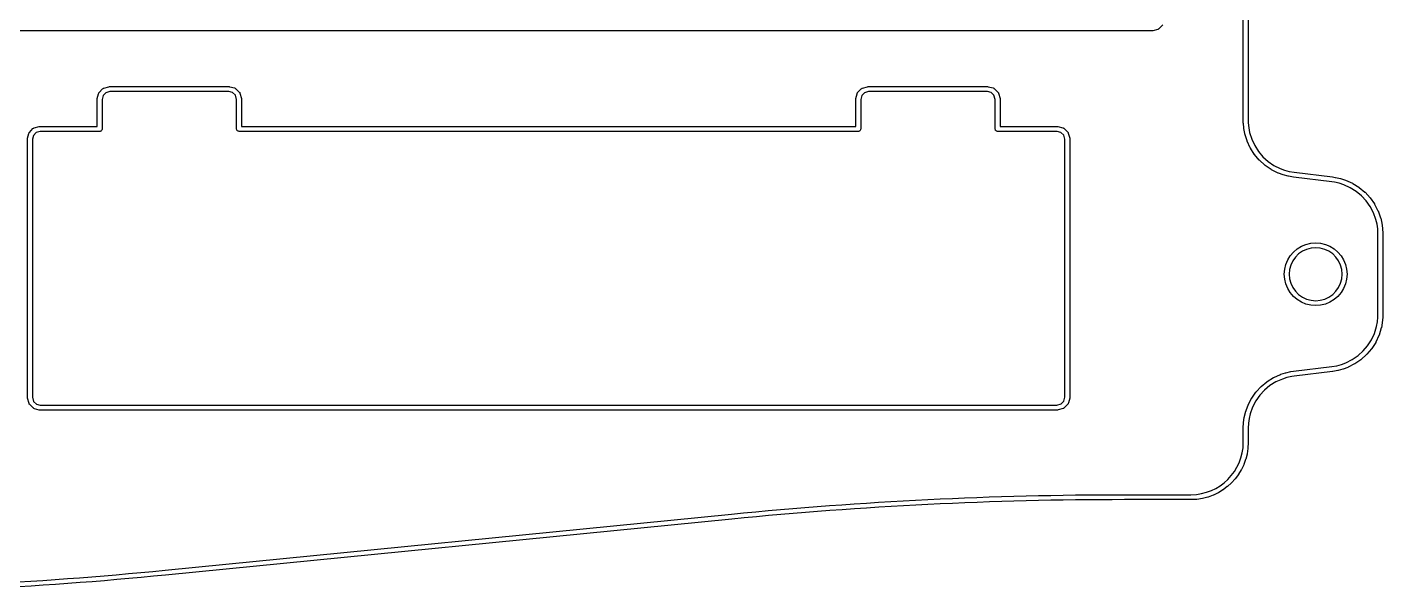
# Model space of a CAD drawing. Extents: x 0.6 to 11, y -5.2 to -1.9.
# Drawn here: x 8.344 to 11.025, y -5.192 to -4.085 of the extents above; entities that cross this region are included whole.
import ezdxf

# ---------------------------------------------------------------- set-up
doc = ezdxf.new("R2010")
doc.units = 0
doc.header["$MEASUREMENT"] = 0
doc.layers.add('BLACK', color=7, linetype='CONTINUOUS')

msp = doc.modelspace()

# ---------------------------------------------------------------- linework, layer by layer
at = {"layer": 'BLACK', "linetype": 'CONTINUOUS'}
for p, q in [((10.7485, -4.26982), (10.7485, -2.62831)), ((10.7584, -2.62843), (10.7584, -4.26976)), ((10.5684, -4.09277), (6, -4.09277)), ((10.5685, -4.09275), (10.5684, -4.09277)), ((10.5697, -4.09258), (10.5685, -4.09275)), ((10.5799, -4.08973), (10.5697, -4.09258)), ((10.5805, -4.0894), (10.5799, -4.08973)), ((10.5811, -4.08926), (10.5805, -4.0894)), ((10.5822, -4.08839), (10.5811, -4.08926)), ((10.5893, -4.08094), (10.5822, -4.08839)), ((8.48602, -4.21483), (8.49312, -4.20738)), ((8.49312, -4.20738), (8.49422, -4.20651)), ((8.49422, -4.20651), (8.49483, -4.20636)), ((8.49483, -4.20636), (8.49536, -4.20603)), ((8.49536, -4.20603), (8.50557, -4.20318)), ((8.50557, -4.20318), (8.50684, -4.20302)), ((8.50684, -4.20302), (8.50689, -4.203)), ((8.50689, -4.203), (8.74311, -4.203)), ((8.74311, -4.203), (8.74419, -4.20316)), ((8.74419, -4.20316), (8.74432, -4.20315)), ((8.74432, -4.20315), (8.7537, -4.20553)), ((8.7537, -4.20553), (8.755, -4.20606)), ((8.755, -4.20606), (8.75538, -4.20648)), ((8.75538, -4.20648), (8.75589, -4.20674)), ((8.75589, -4.20674), (8.76334, -4.21384)), ((9.98602, -4.21483), (9.99312, -4.20738)), ((9.99312, -4.20738), (9.99422, -4.20651)), ((9.99422, -4.20651), (9.99483, -4.20636)), ((9.99483, -4.20636), (9.99536, -4.20603)), ((9.99536, -4.20603), (10.0056, -4.20318)), ((10.0056, -4.20318), (10.0068, -4.20302)), ((10.0068, -4.20302), (10.0069, -4.203)), ((10.0069, -4.203), (10.2431, -4.203)), ((10.2431, -4.203), (10.2442, -4.20316)), ((10.2442, -4.20316), (10.2443, -4.20315)), ((10.2443, -4.20315), (10.2537, -4.20553)), ((10.2537, -4.20553), (10.255, -4.20606)), ((10.255, -4.20606), (10.2554, -4.20648)), ((10.2554, -4.20648), (10.2559, -4.20674)), ((10.2559, -4.20674), (10.2633, -4.21384)), ((8.48228, -4.22761), (8.48244, -4.22653)), ((8.48228, -4.28174), (8.48228, -4.22761)), ((8.48243, -4.2264), (8.48481, -4.21702)), ((8.48244, -4.22653), (8.48243, -4.2264)), ((8.48481, -4.21702), (8.48534, -4.21572)), ((8.48534, -4.21572), (8.48576, -4.21533)), ((8.48576, -4.21533), (8.48602, -4.21483)), ((8.49403, -4.22069), (8.49213, -4.22822)), ((8.49213, -4.22822), (8.49213, -4.28666)), ((8.49931, -4.21515), (8.49403, -4.22069)), ((8.50756, -4.21284), (8.49931, -4.21515)), ((8.7425, -4.21284), (8.50756, -4.21284)), ((8.75003, -4.21475), (8.7425, -4.21284)), ((8.75557, -4.22003), (8.75003, -4.21475)), ((8.75787, -4.22828), (8.75557, -4.22003)), ((8.75787, -4.28666), (8.75787, -4.22828)), ((8.76334, -4.21384), (8.76421, -4.21494)), ((8.76421, -4.21494), (8.76435, -4.21555)), ((8.76435, -4.21555), (8.76469, -4.21608)), ((8.76469, -4.21608), (8.76754, -4.22628)), ((8.76754, -4.22628), (8.7677, -4.22755)), ((8.7677, -4.22755), (8.76772, -4.22761)), ((8.76772, -4.22761), (8.76772, -4.28174)), ((9.98228, -4.22761), (9.98244, -4.22653)), ((9.98228, -4.28174), (9.98228, -4.22761)), ((9.98243, -4.2264), (9.98481, -4.21702)), ((9.98244, -4.22653), (9.98243, -4.2264)), ((9.98481, -4.21702), (9.98534, -4.21572)), ((9.98534, -4.21572), (9.98576, -4.21533)), ((9.98576, -4.21533), (9.98602, -4.21483)), ((9.99403, -4.22069), (9.99213, -4.22822)), ((9.99213, -4.22822), (9.99213, -4.28666)), ((9.99931, -4.21515), (9.99403, -4.22069)), ((10.0076, -4.21284), (9.99931, -4.21515)), ((10.2425, -4.21284), (10.0076, -4.21284)), ((10.25, -4.21475), (10.2425, -4.21284)), ((10.2556, -4.22003), (10.25, -4.21475)), ((10.2579, -4.22828), (10.2556, -4.22003)), ((10.2579, -4.28666), (10.2579, -4.22828)), ((10.2633, -4.21384), (10.2642, -4.21494)), ((10.2642, -4.21494), (10.2644, -4.21555)), ((10.2644, -4.21555), (10.2647, -4.21608)), ((10.2647, -4.21608), (10.2675, -4.22628)), ((10.2675, -4.22628), (10.2677, -4.22755)), ((10.2677, -4.22755), (10.2677, -4.22761)), ((10.2677, -4.22761), (10.2677, -4.28174)), ((8.34822, -4.29357), (8.35532, -4.28612)), ((8.35532, -4.28612), (8.35643, -4.28525)), ((8.35643, -4.28525), (8.35703, -4.2851)), ((8.35703, -4.2851), (8.35756, -4.28477)), ((8.35756, -4.28477), (8.36777, -4.28192)), ((8.36777, -4.28192), (8.36904, -4.28176)), ((8.36904, -4.28176), (8.36909, -4.28174)), ((8.36909, -4.28174), (8.48228, -4.28174)), ((8.49168, -4.28871), (8.49099, -4.2895)), ((8.49173, -4.28835), (8.49168, -4.28871)), ((8.49193, -4.28805), (8.49173, -4.28835)), ((8.49213, -4.28666), (8.49193, -4.28805)), ((8.75798, -4.28701), (8.75787, -4.28666)), ((8.75792, -4.28736), (8.75798, -4.28701)), ((8.75836, -4.28832), (8.75792, -4.28736)), ((8.75866, -4.28932), (8.75836, -4.28832)), ((8.75893, -4.28956), (8.75866, -4.28932)), ((8.76772, -4.28174), (9.11909, -4.28174)), ((9.11909, -4.28174), (9.63091, -4.28174)), ((9.63091, -4.28174), (9.98228, -4.28174)), ((9.99168, -4.28871), (9.99099, -4.2895)), ((9.99173, -4.28835), (9.99168, -4.28871)), ((9.99193, -4.28805), (9.99173, -4.28835)), ((9.99213, -4.28666), (9.99193, -4.28805)), ((10.258, -4.28701), (10.2579, -4.28666)), ((10.2579, -4.28736), (10.258, -4.28701)), ((10.2584, -4.28832), (10.2579, -4.28736)), ((10.2587, -4.28932), (10.2584, -4.28832)), ((10.2589, -4.28956), (10.2587, -4.28932)), ((10.2677, -4.28174), (10.3809, -4.28174)), ((10.3809, -4.28174), (10.382, -4.2819)), ((10.382, -4.2819), (10.3821, -4.28189)), ((10.3821, -4.28189), (10.3915, -4.28427)), ((10.3915, -4.28427), (10.3928, -4.2848)), ((10.3928, -4.2848), (10.3932, -4.28522)), ((10.3932, -4.28522), (10.3937, -4.28548)), ((10.3937, -4.28548), (10.4011, -4.29258)), ((10.7485, -4.26985), (10.7485, -4.26982)), ((10.7485, -4.26993), (10.7485, -4.26985)), ((10.7486, -4.27503), (10.7485, -4.26993)), ((10.7487, -4.27513), (10.7486, -4.27503)), ((10.7487, -4.27537), (10.7487, -4.27513)), ((10.7496, -4.2854), (10.7487, -4.27537)), ((10.7496, -4.28553), (10.7496, -4.2854)), ((10.7497, -4.28585), (10.7496, -4.28553)), ((10.7515, -4.29561), (10.7497, -4.28585)), ((10.7584, -4.26976), (10.7585, -4.27463)), ((10.7585, -4.27463), (10.7594, -4.28426)), ((10.7594, -4.28426), (10.7611, -4.29352)), ((8.34449, -4.30635), (8.34464, -4.30527)), ((8.34449, -4.81816), (8.34449, -4.30635)), ((8.34464, -4.30514), (8.34701, -4.29576)), ((8.34464, -4.30527), (8.34464, -4.30514)), ((8.34701, -4.29576), (8.34755, -4.29446)), ((8.34755, -4.29446), (8.34796, -4.29407)), ((8.34796, -4.29407), (8.34822, -4.29357)), ((8.35624, -4.29943), (8.35433, -4.30696)), ((8.35433, -4.30696), (8.35433, -4.81749)), ((8.36152, -4.29389), (8.35624, -4.29943)), ((8.36977, -4.29158), (8.36152, -4.29389)), ((8.4872, -4.29158), (8.36977, -4.29158)), ((8.48755, -4.29148), (8.4872, -4.29158)), ((8.4879, -4.29153), (8.48755, -4.29148)), ((8.48886, -4.2911), (8.4879, -4.29153)), ((8.48987, -4.2908), (8.48886, -4.2911)), ((8.4901, -4.29053), (8.48987, -4.2908)), ((8.49043, -4.29038), (8.4901, -4.29053)), ((8.49099, -4.2895), (8.49043, -4.29038)), ((8.75908, -4.28989), (8.75893, -4.28956)), ((8.75996, -4.29045), (8.75908, -4.28989)), ((8.76075, -4.29114), (8.75996, -4.29045)), ((8.76111, -4.29119), (8.76075, -4.29114)), ((8.76141, -4.29139), (8.76111, -4.29119)), ((8.7628, -4.29158), (8.76141, -4.29139)), ((9.11909, -4.29158), (8.7628, -4.29158)), ((9.63091, -4.29158), (9.11909, -4.29158)), ((9.9872, -4.29158), (9.63091, -4.29158)), ((9.98755, -4.29148), (9.9872, -4.29158)), ((9.9879, -4.29153), (9.98755, -4.29148)), ((9.98886, -4.2911), (9.9879, -4.29153)), ((9.98987, -4.2908), (9.98886, -4.2911)), ((9.9901, -4.29053), (9.98987, -4.2908)), ((9.99043, -4.29038), (9.9901, -4.29053)), ((9.99099, -4.2895), (9.99043, -4.29038)), ((10.2591, -4.28989), (10.2589, -4.28956)), ((10.26, -4.29045), (10.2591, -4.28989)), ((10.2608, -4.29114), (10.26, -4.29045)), ((10.2611, -4.29119), (10.2608, -4.29114)), ((10.2614, -4.29139), (10.2611, -4.29119)), ((10.2628, -4.29158), (10.2614, -4.29139)), ((10.3803, -4.29158), (10.2628, -4.29158)), ((10.3878, -4.29349), (10.3803, -4.29158)), ((10.3934, -4.29877), (10.3878, -4.29349)), ((10.3957, -4.30702), (10.3934, -4.29877)), ((10.3957, -4.81755), (10.3957, -4.30702)), ((10.4011, -4.29258), (10.402, -4.29368)), ((10.402, -4.29368), (10.4021, -4.29429)), ((10.4021, -4.29429), (10.4025, -4.29482)), ((10.4025, -4.29482), (10.4053, -4.30503)), ((10.4053, -4.30503), (10.4055, -4.30629)), ((10.4055, -4.30629), (10.4055, -4.30635)), ((10.4055, -4.30635), (10.4055, -4.81816)), ((10.7516, -4.29575), (10.7515, -4.29561)), ((10.7516, -4.29616), (10.7516, -4.29575)), ((10.756, -4.3102), (10.7516, -4.29616)), ((10.7561, -4.31034), (10.756, -4.3102)), ((10.7562, -4.31082), (10.7561, -4.31034)), ((10.7623, -4.324), (10.7562, -4.31082)), ((10.7611, -4.29352), (10.7653, -4.30697)), ((10.7653, -4.30697), (10.7711, -4.31954)), ((10.7624, -4.32412), (10.7623, -4.324)), ((10.7627, -4.32457), (10.7624, -4.32412)), ((10.7704, -4.33674), (10.7627, -4.32457)), ((10.7706, -4.33685), (10.7704, -4.33674)), ((10.7708, -4.33726), (10.7706, -4.33685)), ((10.7801, -4.34826), (10.7708, -4.33726)), ((10.7711, -4.31954), (10.7785, -4.33116)), ((10.7785, -4.33116), (10.7874, -4.34166)), ((10.7874, -4.34166), (10.7976, -4.3509)), ((10.7803, -4.34836), (10.7801, -4.34826)), ((10.7806, -4.34873), (10.7803, -4.34836)), ((10.7913, -4.35842), (10.7806, -4.34873)), ((10.7914, -4.35849), (10.7913, -4.35842)), ((10.7918, -4.35882), (10.7914, -4.35849)), ((10.8037, -4.36704), (10.7918, -4.35882)), ((10.7976, -4.3509), (10.809, -4.35874)), ((10.8039, -4.36709), (10.8037, -4.36704)), ((10.8043, -4.36737), (10.8039, -4.36709)), ((10.8174, -4.37397), (10.8043, -4.36737)), ((10.809, -4.35874), (10.8216, -4.36505)), ((10.8216, -4.36505), (10.8303, -4.36829)), ((10.8303, -4.36829), (10.8396, -4.37076)), ((10.8175, -4.37399), (10.8174, -4.37397)), ((10.8179, -4.37419), (10.8175, -4.37399)), ((10.8271, -4.37761), (10.8179, -4.37419)), ((10.8273, -4.37762), (10.8271, -4.37761)), ((10.8276, -4.37774), (10.8273, -4.37762)), ((10.8372, -4.38033), (10.8276, -4.37774)), ((10.8374, -4.38032), (10.8372, -4.38033)), ((10.8377, -4.38042), (10.8374, -4.38032)), ((10.8477, -4.38213), (10.8377, -4.38042)), ((10.8396, -4.37076), (10.8492, -4.37241)), ((10.8478, -4.38212), (10.8477, -4.38213)), ((10.8479, -4.38216), (10.8478, -4.38212)), ((10.9239, -4.39149), (10.8479, -4.38216)), ((10.8492, -4.37241), (10.9252, -4.38173)), ((10.9287, -4.3922), (10.9239, -4.39149)), ((10.9252, -4.38173), (10.9253, -4.38175)), ((10.9253, -4.38175), (10.9253, -4.38175)), ((10.9253, -4.38175), (10.9303, -4.38249)), ((10.9382, -4.39426), (10.9287, -4.3922)), ((10.9303, -4.38249), (10.9306, -4.38256)), ((10.9306, -4.38256), (10.9307, -4.38255)), ((10.9307, -4.38255), (10.9405, -4.3847)), ((10.9472, -4.39712), (10.9382, -4.39426)), ((10.9405, -4.3847), (10.9408, -4.38481)), ((10.9408, -4.38481), (10.941, -4.38481)), ((10.941, -4.38481), (10.9504, -4.38782)), ((10.9504, -4.38782), (10.9508, -4.388)), ((10.9508, -4.388), (10.9509, -4.38802)), ((10.9509, -4.38802), (10.9644, -4.39404)), ((10.9644, -4.39404), (10.9648, -4.39431)), ((10.9648, -4.39431), (10.9649, -4.39435)), ((10.9649, -4.39435), (10.9773, -4.40204)), ((10.96, -4.40288), (10.9472, -4.39712)), ((10.9718, -4.41022), (10.96, -4.40288)), ((10.9824, -4.41901), (10.9718, -4.41022)), ((10.9773, -4.40204), (10.9776, -4.40236)), ((10.9776, -4.40236), (10.9778, -4.40243)), ((10.9778, -4.40243), (10.9889, -4.41164)), ((10.9917, -4.42911), (10.9824, -4.41901)), ((10.9889, -4.41164), (10.9893, -4.412)), ((10.9893, -4.412), (10.9894, -4.41209)), ((10.9894, -4.41209), (10.9992, -4.42266)), ((10.9992, -4.42266), (10.9995, -4.42306)), ((10.9995, -4.42306), (10.9996, -4.42317)), ((10.9996, -4.42317), (11.0079, -4.43496)), ((10.9997, -4.44036), (10.9917, -4.42911)), ((11.0061, -4.45263), (10.9997, -4.44036)), ((11.0079, -4.43496), (11.0081, -4.4354)), ((11.0081, -4.4354), (11.0082, -4.43553)), ((11.0082, -4.43553), (11.0149, -4.44838)), ((11.0149, -4.44838), (11.0151, -4.44885)), ((11.0151, -4.44885), (11.0152, -4.44899)), ((11.0152, -4.44899), (11.0202, -4.46276)), ((11.0108, -4.46582), (11.0061, -4.45263)), ((11.013, -4.47494), (11.0108, -4.46582)), ((11.0143, -4.48439), (11.013, -4.47494)), ((11.0202, -4.46276), (11.0202, -4.46316)), ((11.0202, -4.46316), (11.0203, -4.46329)), ((11.0203, -4.46329), (11.0226, -4.4729)), ((11.0226, -4.4729), (11.0226, -4.47323)), ((11.0226, -4.47323), (11.0227, -4.47335)), ((11.0227, -4.47335), (11.0241, -4.48325)), ((11.0147, -4.49419), (11.0143, -4.48439)), ((11.0147, -4.654), (11.0147, -4.49419)), ((11.0241, -4.48325), (11.0241, -4.48358)), ((11.0241, -4.48358), (11.0241, -4.4837)), ((11.0241, -4.4837), (11.0246, -4.49385)), ((11.0246, -4.49385), (11.0246, -4.49401)), ((11.0246, -4.49401), (11.0246, -4.49408)), ((11.0246, -4.49408), (11.0246, -4.65405)), ((10.8415, -4.53762), (10.8479, -4.53022)), ((10.8479, -4.53022), (10.8553, -4.5239)), ((10.8553, -4.5239), (10.8635, -4.51882)), ((10.8655, -4.52872), (10.858, -4.53395)), ((10.8635, -4.51882), (10.8725, -4.51509)), ((10.8738, -4.52486), (10.8655, -4.52872)), ((10.8725, -4.51509), (10.882, -4.51282)), ((10.8826, -4.5225), (10.8738, -4.52486)), ((10.882, -4.51282), (10.8917, -4.51206)), ((10.8917, -4.5217), (10.8826, -4.5225)), ((10.8917, -4.51206), (10.9014, -4.51282)), ((10.9008, -4.5225), (10.8917, -4.5217)), ((10.9096, -4.52486), (10.9008, -4.5225)), ((10.9014, -4.51282), (10.9109, -4.51509)), ((10.9179, -4.52872), (10.9096, -4.52486)), ((10.9109, -4.51509), (10.9198, -4.51882)), ((10.9254, -4.53395), (10.9179, -4.52872)), ((10.9198, -4.51882), (10.9281, -4.5239)), ((10.9281, -4.5239), (10.9355, -4.53022)), ((10.9355, -4.53022), (10.9419, -4.53762)), ((10.8305, -4.56436), (10.8327, -4.5549)), ((10.8327, -4.5549), (10.8364, -4.54591)), ((10.8364, -4.54591), (10.8415, -4.53762)), ((10.8425, -4.55616), (10.8401, -4.56497)), ((10.8463, -4.54788), (10.8425, -4.55616)), ((10.8516, -4.54041), (10.8463, -4.54788)), ((10.858, -4.53395), (10.8516, -4.54041)), ((10.9318, -4.54041), (10.9254, -4.53395)), ((10.937, -4.54788), (10.9318, -4.54041)), ((10.9409, -4.55616), (10.937, -4.54788)), ((10.9433, -4.56497), (10.9409, -4.55616)), ((10.9419, -4.53762), (10.9469, -4.54591)), ((10.9469, -4.54591), (10.9507, -4.5549)), ((10.9507, -4.5549), (10.9529, -4.56436)), ((10.8297, -4.57406), (10.8305, -4.56436)), ((10.8305, -4.58377), (10.8297, -4.57406)), ((10.8327, -4.59323), (10.8305, -4.58377)), ((10.8401, -4.56497), (10.8393, -4.57406)), ((10.8393, -4.57406), (10.8401, -4.58316)), ((10.8401, -4.58316), (10.8425, -4.59197)), ((10.9409, -4.59197), (10.9433, -4.58316)), ((10.9441, -4.57406), (10.9433, -4.56497)), ((10.9433, -4.58316), (10.9441, -4.57406)), ((10.9529, -4.58377), (10.9507, -4.59323)), ((10.9529, -4.56436), (10.9537, -4.57406)), ((10.9537, -4.57406), (10.9529, -4.58377)), ((10.8364, -4.60222), (10.8327, -4.59323)), ((10.8415, -4.61051), (10.8364, -4.60222)), ((10.8479, -4.61791), (10.8415, -4.61051)), ((10.8425, -4.59197), (10.8463, -4.60025)), ((10.8463, -4.60025), (10.8516, -4.60772)), ((10.8516, -4.60772), (10.858, -4.61418)), ((10.9254, -4.61418), (10.9318, -4.60772)), ((10.9318, -4.60772), (10.937, -4.60025)), ((10.9419, -4.61051), (10.9355, -4.61791)), ((10.937, -4.60025), (10.9409, -4.59197)), ((10.9469, -4.60222), (10.9419, -4.61051)), ((10.9507, -4.59323), (10.9469, -4.60222)), ((10.8553, -4.62423), (10.8479, -4.61791)), ((10.8635, -4.62931), (10.8553, -4.62423)), ((10.858, -4.61418), (10.8655, -4.61941)), ((10.8725, -4.63304), (10.8635, -4.62931)), ((10.8655, -4.61941), (10.8738, -4.62327)), ((10.882, -4.63531), (10.8725, -4.63304)), ((10.8738, -4.62327), (10.8826, -4.62563)), ((10.8917, -4.63607), (10.882, -4.63531)), ((10.8826, -4.62563), (10.8917, -4.62643)), ((10.8917, -4.62643), (10.9008, -4.62563)), ((10.9014, -4.63531), (10.8917, -4.63607)), ((10.9008, -4.62563), (10.9096, -4.62327)), ((10.9109, -4.63304), (10.9014, -4.63531)), ((10.9096, -4.62327), (10.9179, -4.61941)), ((10.9198, -4.62931), (10.9109, -4.63304)), ((10.9179, -4.61941), (10.9254, -4.61418)), ((10.9281, -4.62423), (10.9198, -4.62931)), ((10.9355, -4.61791), (10.9281, -4.62423)), ((11.0137, -4.6685), (11.0146, -4.65887)), ((11.0146, -4.65887), (11.0147, -4.654)), ((11.0244, -4.65961), (11.0235, -4.66964)), ((11.0245, -4.65927), (11.0244, -4.65951)), ((11.0244, -4.65951), (11.0244, -4.65961)), ((11.0246, -4.65417), (11.0245, -4.65927)), ((11.0246, -4.65405), (11.0246, -4.65413)), ((11.0246, -4.65413), (11.0246, -4.65417)), ((11.002, -4.70378), (11.0078, -4.69121)), ((11.0078, -4.69121), (11.012, -4.67776)), ((11.012, -4.67776), (11.0137, -4.6685)), ((11.0215, -4.6804), (11.0171, -4.69443)), ((11.0216, -4.67985), (11.0215, -4.68024)), ((11.0215, -4.68024), (11.0215, -4.6804)), ((11.0234, -4.67009), (11.0216, -4.67985)), ((11.0235, -4.66964), (11.0234, -4.66996)), ((11.0234, -4.66996), (11.0234, -4.67009)), ((10.9857, -4.72589), (10.9945, -4.71539)), ((10.9945, -4.71539), (11.002, -4.70378)), ((11.0104, -4.70881), (11.0027, -4.72097)), ((11.0105, -4.70864), (11.0104, -4.70881)), ((11.0108, -4.70823), (11.0105, -4.70864)), ((11.0169, -4.69506), (11.0108, -4.70823)), ((11.0171, -4.69443), (11.0169, -4.69488)), ((11.0169, -4.69488), (11.0169, -4.69506)), ((10.9515, -4.74929), (10.9641, -4.74297)), ((10.9641, -4.74297), (10.9755, -4.73514)), ((10.9813, -4.74306), (10.9694, -4.75127)), ((10.9755, -4.73514), (10.9857, -4.72589)), ((10.9814, -4.74293), (10.9813, -4.74306)), ((10.9818, -4.74265), (10.9814, -4.74293)), ((10.9925, -4.73297), (10.9818, -4.74265)), ((10.9926, -4.73282), (10.9925, -4.73297)), ((10.993, -4.7325), (10.9926, -4.73282)), ((11.0023, -4.7215), (10.993, -4.7325)), ((11.0027, -4.72097), (11.0023, -4.72134)), ((11.0023, -4.72134), (11.0023, -4.7215)), ((10.8227, -4.77206), (10.8321, -4.76905)), ((10.8321, -4.76905), (10.8325, -4.769)), ((10.8325, -4.769), (10.8326, -4.76893)), ((10.8326, -4.76893), (10.8424, -4.76678)), ((10.8424, -4.76678), (10.8427, -4.76677)), ((10.8427, -4.76677), (10.8428, -4.76672)), ((10.8428, -4.76672), (10.8478, -4.76598)), ((10.8478, -4.76598), (10.8479, -4.76598)), ((10.8479, -4.76597), (10.9239, -4.75664)), ((10.8479, -4.76598), (10.8479, -4.76597)), ((10.9252, -4.7664), (10.8492, -4.77573)), ((10.9239, -4.75664), (10.9335, -4.755)), ((10.9254, -4.76637), (10.9252, -4.76637)), ((10.9252, -4.76637), (10.9252, -4.7664)), ((10.9354, -4.76466), (10.9254, -4.76637)), ((10.9335, -4.755), (10.9428, -4.75253)), ((10.9355, -4.7646), (10.9354, -4.76466)), ((10.9359, -4.76456), (10.9355, -4.7646)), ((10.9455, -4.76198), (10.9359, -4.76456)), ((10.9428, -4.75253), (10.9515, -4.74929)), ((10.9456, -4.76191), (10.9455, -4.76198)), ((10.946, -4.76184), (10.9456, -4.76191)), ((10.9552, -4.75843), (10.946, -4.76184)), ((10.9553, -4.75833), (10.9552, -4.75843)), ((10.9557, -4.7582), (10.9553, -4.75833)), ((10.9688, -4.75161), (10.9557, -4.7582)), ((10.9689, -4.75149), (10.9688, -4.75161)), ((10.9694, -4.75127), (10.9689, -4.75149)), ((10.7739, -4.8069), (10.7837, -4.79632)), ((10.7837, -4.79632), (10.7841, -4.79601)), ((10.7841, -4.79601), (10.7842, -4.79587)), ((10.7842, -4.79587), (10.7953, -4.78666)), ((10.8013, -4.79446), (10.7907, -4.80325)), ((10.7953, -4.78666), (10.7957, -4.78641)), ((10.7957, -4.78641), (10.7958, -4.78628)), ((10.7958, -4.78628), (10.8082, -4.77859)), ((10.8131, -4.78712), (10.8013, -4.79446)), ((10.8082, -4.77859), (10.8086, -4.77839)), ((10.8086, -4.77839), (10.8087, -4.77827)), ((10.8087, -4.77827), (10.8221, -4.77226)), ((10.8259, -4.78135), (10.8131, -4.78712)), ((10.8221, -4.77226), (10.8225, -4.77214)), ((10.8225, -4.77214), (10.8227, -4.77206)), ((10.8349, -4.7785), (10.8259, -4.78135)), ((10.8444, -4.77644), (10.8349, -4.7785)), ((10.8492, -4.77573), (10.8444, -4.77644)), ((8.3445, -4.81821), (8.34449, -4.81816)), ((8.34467, -4.81948), (8.3445, -4.81821)), ((8.34752, -4.82969), (8.34467, -4.81948)), ((8.35433, -4.81749), (8.35663, -4.82574)), ((10.3885, -4.83062), (10.3938, -4.82508)), ((10.3938, -4.82508), (10.3957, -4.81755)), ((10.4054, -4.81937), (10.403, -4.82875)), ((10.4055, -4.81816), (10.4054, -4.81924)), ((10.4054, -4.81924), (10.4054, -4.81937)), ((10.7582, -4.83262), (10.7648, -4.81976)), ((10.7648, -4.81976), (10.7651, -4.81936)), ((10.7651, -4.81936), (10.7652, -4.8192)), ((10.7652, -4.8192), (10.7735, -4.80741)), ((10.7734, -4.8246), (10.767, -4.83687)), ((10.7814, -4.81334), (10.7734, -4.8246)), ((10.7735, -4.80741), (10.7738, -4.80705)), ((10.7738, -4.80705), (10.7739, -4.8069)), ((10.7907, -4.80325), (10.7814, -4.81334)), ((8.34785, -4.83022), (8.34752, -4.82969)), ((8.348, -4.83083), (8.34785, -4.83022)), ((8.34886, -4.83193), (8.348, -4.83083)), ((8.35632, -4.83903), (8.34886, -4.83193)), ((8.35682, -4.83929), (8.35632, -4.83903)), ((8.35663, -4.82574), (8.36217, -4.83101)), ((8.35721, -4.83971), (8.35682, -4.83929)), ((8.3585, -4.84024), (8.35721, -4.83971)), ((8.36789, -4.84262), (8.3585, -4.84024)), ((8.36217, -4.83101), (8.36971, -4.83292)), ((8.36801, -4.84261), (8.36789, -4.84262)), ((8.36909, -4.84277), (8.36801, -4.84261)), ((9.11909, -4.84277), (8.36909, -4.84277)), ((8.36971, -4.83292), (9.11909, -4.83292)), ((9.11909, -4.83292), (9.63091, -4.83292)), ((9.63091, -4.84277), (9.11909, -4.84277)), ((9.63091, -4.83292), (10.3802, -4.83292)), ((10.3809, -4.84277), (9.63091, -4.84277)), ((10.3802, -4.83292), (10.3885, -4.83062)), ((10.381, -4.84275), (10.3809, -4.84277)), ((10.3822, -4.84258), (10.381, -4.84275)), ((10.3924, -4.83973), (10.3822, -4.84258)), ((10.393, -4.8394), (10.3924, -4.83973)), ((10.3936, -4.83926), (10.393, -4.8394)), ((10.3947, -4.83839), (10.3936, -4.83926)), ((10.4018, -4.83094), (10.3947, -4.83839)), ((10.402, -4.83043), (10.4018, -4.83094)), ((10.4025, -4.83005), (10.402, -4.83043)), ((10.403, -4.82875), (10.4025, -4.83005)), ((10.7505, -4.85714), (10.7528, -4.84753)), ((10.7528, -4.84753), (10.7529, -4.84715)), ((10.7529, -4.84699), (10.7579, -4.83323)), ((10.7529, -4.84715), (10.7529, -4.84699)), ((10.7579, -4.83323), (10.7581, -4.83279)), ((10.7581, -4.83279), (10.7582, -4.83262)), ((10.7623, -4.85006), (10.7601, -4.85917)), ((10.767, -4.83687), (10.7623, -4.85006)), ((10.7485, -4.87809), (10.749, -4.86794)), ((10.7485, -4.87816), (10.7485, -4.87809)), ((10.7485, -4.87831), (10.7485, -4.87816)), ((10.7485, -4.90661), (10.7485, -4.87831)), ((10.749, -4.86748), (10.7504, -4.85758)), ((10.7491, -4.86762), (10.749, -4.86748)), ((10.749, -4.86794), (10.7491, -4.86762)), ((10.7504, -4.85758), (10.7505, -4.85727)), ((10.7505, -4.85727), (10.7505, -4.85714)), ((10.7588, -4.86862), (10.7584, -4.87843)), ((10.7584, -4.87843), (10.7584, -4.90673)), ((10.7601, -4.85917), (10.7588, -4.86862)), ((10.7439, -4.93747), (10.7464, -4.92757)), ((10.7464, -4.92757), (10.748, -4.91731)), ((10.748, -4.91731), (10.7485, -4.90661)), ((10.756, -4.92978), (10.7533, -4.94016)), ((10.7561, -4.9293), (10.756, -4.92964)), ((10.756, -4.92964), (10.756, -4.92978)), ((10.7578, -4.91855), (10.7561, -4.9293)), ((10.7578, -4.91805), (10.7577, -4.91841)), ((10.7577, -4.91841), (10.7578, -4.91855)), ((10.7584, -4.90698), (10.7578, -4.91805)), ((10.7584, -4.90673), (10.7583, -4.90691)), ((10.7583, -4.90691), (10.7584, -4.90698)), ((10.7309, -4.96451), (10.736, -4.95599)), ((10.736, -4.95599), (10.7404, -4.94696)), ((10.7404, -4.94696), (10.7439, -4.93747)), ((10.7494, -4.95101), (10.7448, -4.96048)), ((10.7496, -4.95057), (10.7494, -4.95088)), ((10.7494, -4.95088), (10.7494, -4.95101)), ((10.7532, -4.94062), (10.7496, -4.95057)), ((10.7533, -4.94016), (10.7532, -4.94048)), ((10.7532, -4.94048), (10.7532, -4.94062)), ((10.7109, -4.98648), (10.7183, -4.97981)), ((10.7183, -4.97981), (10.7249, -4.97247)), ((10.7249, -4.97247), (10.7309, -4.96451)), ((10.7324, -4.97891), (10.7254, -4.9866)), ((10.7327, -4.97855), (10.7324, -4.97879)), ((10.7324, -4.97879), (10.7324, -4.97891)), ((10.7389, -4.97022), (10.7327, -4.97855)), ((10.7392, -4.96982), (10.7389, -4.97009)), ((10.7389, -4.97009), (10.7389, -4.97022)), ((10.7446, -4.9609), (10.7392, -4.96982)), ((10.7448, -4.96048), (10.7446, -4.96076)), ((10.7446, -4.96076), (10.7446, -4.9609)), ((10.2705, -5.01383), (10.2949, -5.01312)), ((10.2949, -5.01312), (10.3192, -5.01248)), ((10.2949, -5.01312), (10.2949, -5.01312)), ((10.2949, -5.01312), (10.2949, -5.01312)), ((10.3192, -5.01248), (10.3435, -5.01192)), ((10.3192, -5.01248), (10.3192, -5.01248)), ((10.3192, -5.01248), (10.3192, -5.01248)), ((10.3435, -5.01192), (10.3678, -5.01143)), ((10.3435, -5.01192), (10.3435, -5.01192)), ((10.3435, -5.01192), (10.3435, -5.01192)), ((10.3678, -5.01143), (10.3679, -5.01143)), ((10.3679, -5.01143), (10.3922, -5.01102)), ((10.3679, -5.01143), (10.3679, -5.01143)), ((10.3922, -5.01102), (10.4165, -5.01068)), ((10.3922, -5.01102), (10.3922, -5.01102)), ((10.3922, -5.01102), (10.3922, -5.01102)), ((10.4165, -5.01068), (10.4409, -5.01042)), ((10.4165, -5.01068), (10.4165, -5.01068)), ((10.4165, -5.01068), (10.4165, -5.01068)), ((10.4409, -5.01042), (10.4652, -5.01023)), ((10.4409, -5.01042), (10.4409, -5.01042)), ((10.4409, -5.01042), (10.4409, -5.01042)), ((10.4652, -5.01023), (10.4895, -5.01012)), ((10.4652, -5.01023), (10.4652, -5.01023)), ((10.4652, -5.01023), (10.4652, -5.01023)), ((10.4895, -5.01012), (10.5139, -5.01008)), ((10.4895, -5.01012), (10.4895, -5.01012)), ((10.4895, -5.01012), (10.4895, -5.01012)), ((10.5139, -5.01008), (10.5139, -5.01008)), ((10.5139, -5.01008), (10.5139, -5.01008)), ((10.5139, -5.01008), (10.6451, -5.01008)), ((10.6451, -5.01008), (10.6558, -5.00954)), ((10.6558, -5.00954), (10.666, -5.00797)), ((10.666, -5.00797), (10.6759, -5.00543)), ((10.6759, -5.00543), (10.6854, -5.00196)), ((10.689, -5.01112), (10.6791, -5.01476)), ((10.6854, -5.00196), (10.6944, -4.9976)), ((10.6891, -5.01103), (10.689, -5.01112)), ((10.6895, -5.01093), (10.6891, -5.01103)), ((10.6989, -5.00637), (10.6895, -5.01093)), ((10.6944, -4.9976), (10.703, -4.99243)), ((10.699, -5.00628), (10.6989, -5.00637)), ((10.6993, -5.00614), (10.699, -5.00628)), ((10.7083, -5.00072), (10.6993, -5.00614)), ((10.703, -4.99243), (10.7109, -4.98648)), ((10.7084, -5.00062), (10.7083, -5.00072)), ((10.7087, -5.00045), (10.7084, -5.00062)), ((10.717, -4.99422), (10.7087, -5.00045)), ((10.7171, -4.99411), (10.717, -4.99422)), ((10.7174, -4.99392), (10.7171, -4.99411)), ((10.725, -4.98693), (10.7174, -4.99392)), ((10.7251, -4.98682), (10.725, -4.98693)), ((10.7254, -4.9866), (10.7251, -4.98682)), ((9.80907, -5.04162), (9.8333, -5.03949)), ((9.8333, -5.03949), (9.83331, -5.03949)), ((9.83331, -5.03949), (9.83332, -5.03948)), ((9.83332, -5.03948), (9.85755, -5.03742)), ((9.85755, -5.03742), (9.85756, -5.03742)), ((9.85756, -5.03742), (9.85757, -5.03742)), ((9.85757, -5.03742), (9.88181, -5.03544)), ((9.88181, -5.03544), (9.88182, -5.03544)), ((9.88182, -5.03544), (9.90607, -5.03352)), ((9.88182, -5.03544), (9.88182, -5.03544)), ((9.90607, -5.03352), (9.90608, -5.03353)), ((9.90608, -5.03352), (9.93034, -5.03169)), ((9.90608, -5.03353), (9.90608, -5.03352)), ((9.93034, -5.03169), (9.93035, -5.03169)), ((9.93035, -5.03169), (9.95461, -5.02993)), ((9.93035, -5.03169), (9.93035, -5.03169)), ((9.95532, -5.03974), (9.93107, -5.0415)), ((9.95461, -5.02993), (9.95462, -5.02993)), ((9.95462, -5.02992), (9.97889, -5.02824)), ((9.95462, -5.02993), (9.95462, -5.02992)), ((9.97956, -5.03806), (9.95532, -5.03974)), ((9.97889, -5.02824), (9.9789, -5.02824)), ((9.9789, -5.02824), (10.0032, -5.02663)), ((9.9789, -5.02824), (9.9789, -5.02824)), ((10.0038, -5.03645), (9.97956, -5.03806)), ((10.0032, -5.02662), (10.0275, -5.02509)), ((10.0032, -5.02663), (10.0032, -5.02662)), ((10.0032, -5.02663), (10.0032, -5.02663)), ((10.0281, -5.03491), (10.0038, -5.03645)), ((10.0275, -5.02509), (10.0517, -5.02363)), ((10.0275, -5.02509), (10.0275, -5.02509)), ((10.0275, -5.02509), (10.0275, -5.02509)), ((10.0523, -5.03345), (10.0281, -5.03491)), ((10.0517, -5.02363), (10.0518, -5.02363)), ((10.0518, -5.02362), (10.076, -5.02224)), ((10.0518, -5.02363), (10.0518, -5.02362)), ((10.0766, -5.03206), (10.0523, -5.03345)), ((10.076, -5.02224), (10.076, -5.02224)), ((10.076, -5.02224), (10.0761, -5.02224)), ((10.0761, -5.02224), (10.1003, -5.02092)), ((10.1009, -5.03075), (10.0766, -5.03206)), ((10.1003, -5.02092), (10.1003, -5.02093)), ((10.1003, -5.02093), (10.1004, -5.02092)), ((10.1004, -5.02092), (10.1246, -5.01969)), ((10.1251, -5.02952), (10.1009, -5.03075)), ((10.1246, -5.01969), (10.1247, -5.01969)), ((10.1247, -5.01969), (10.1489, -5.01852)), ((10.1247, -5.01969), (10.1247, -5.01969)), ((10.1494, -5.02836), (10.1251, -5.02952)), ((10.1489, -5.01852), (10.149, -5.01852)), ((10.149, -5.01852), (10.1733, -5.01744)), ((10.149, -5.01852), (10.149, -5.01852)), ((10.1737, -5.02727), (10.1494, -5.02836)), ((10.1733, -5.01744), (10.1976, -5.01642)), ((10.1733, -5.01744), (10.1733, -5.01744)), ((10.1733, -5.01744), (10.1733, -5.01744)), ((10.198, -5.02626), (10.1737, -5.02727)), ((10.1976, -5.01642), (10.2219, -5.01549)), ((10.1976, -5.01642), (10.1976, -5.01642)), ((10.1976, -5.01642), (10.1976, -5.01642)), ((10.2223, -5.02532), (10.198, -5.02626)), ((10.2219, -5.01548), (10.2462, -5.01462)), ((10.2219, -5.01549), (10.2219, -5.01548)), ((10.2219, -5.01549), (10.2219, -5.01549)), ((10.2465, -5.02446), (10.2223, -5.02532)), ((10.2462, -5.01462), (10.2705, -5.01383)), ((10.2462, -5.01462), (10.2462, -5.01462)), ((10.2462, -5.01462), (10.2462, -5.01462)), ((10.2708, -5.02367), (10.2465, -5.02446)), ((10.2705, -5.01383), (10.2705, -5.01384)), ((10.2705, -5.01384), (10.2705, -5.01383)), ((10.2951, -5.02296), (10.2708, -5.02367)), ((10.3194, -5.02232), (10.2951, -5.02296)), ((10.3437, -5.02176), (10.3194, -5.02232)), ((10.368, -5.02127), (10.3437, -5.02176)), ((10.3923, -5.02086), (10.368, -5.02127)), ((10.4166, -5.02052), (10.3923, -5.02086)), ((10.441, -5.02026), (10.4166, -5.02052)), ((10.4652, -5.02007), (10.441, -5.02026)), ((10.4896, -5.01996), (10.4652, -5.02007)), ((10.4652, -5.02007), (10.4652, -5.02007)), ((10.5139, -5.01992), (10.4896, -5.01996)), ((10.6452, -5.01992), (10.5139, -5.01992)), ((10.6453, -5.0199), (10.6452, -5.01992)), ((10.6454, -5.01992), (10.6453, -5.0199)), ((10.6565, -5.01936), (10.6454, -5.01992)), ((10.6566, -5.01931), (10.6565, -5.01936)), ((10.657, -5.01931), (10.6566, -5.01931)), ((10.6677, -5.01767), (10.657, -5.01931)), ((10.6679, -5.01761), (10.6677, -5.01767)), ((10.6682, -5.01757), (10.6679, -5.01761)), ((10.6786, -5.0149), (10.6682, -5.01757)), ((10.6787, -5.01483), (10.6786, -5.0149)), ((10.6791, -5.01476), (10.6787, -5.01483)), ((8.61664, -5.15935), (9.73637, -5.04848)), ((9.73733, -5.05828), (8.61761, -5.16915)), ((9.73637, -5.04848), (9.76058, -5.04612)), ((9.73637, -5.04848), (9.73637, -5.04848)), ((9.73637, -5.04848), (9.73637, -5.04848)), ((9.76154, -5.05592), (9.73733, -5.05828)), ((9.73733, -5.05828), (9.73733, -5.05828)), ((9.76058, -5.04612), (9.76059, -5.04612)), ((9.76059, -5.04612), (9.7606, -5.04612)), ((9.7606, -5.04612), (9.78482, -5.04383)), ((9.78573, -5.05363), (9.76154, -5.05592)), ((9.76154, -5.05592), (9.76154, -5.05592)), ((9.78482, -5.04383), (9.78483, -5.04383)), ((9.78483, -5.04383), (9.80906, -5.04162)), ((9.78483, -5.04383), (9.78483, -5.04383)), ((9.80995, -5.05142), (9.78573, -5.05363)), ((9.80906, -5.04162), (9.80907, -5.04162)), ((9.80907, -5.04162), (9.80907, -5.04162)), ((9.83415, -5.04929), (9.80995, -5.05142)), ((9.85838, -5.04723), (9.83415, -5.04929)), ((9.83415, -5.04929), (9.83415, -5.04929)), ((9.8826, -5.04525), (9.85838, -5.04723)), ((9.90684, -5.04334), (9.8826, -5.04525)), ((9.93107, -5.0415), (9.90684, -5.04334)), ((9.90684, -5.04334), (9.90684, -5.04334)), ((8.44764, -5.17425), (8.4718, -5.17234)), ((8.4718, -5.17234), (8.49596, -5.17036)), ((8.49596, -5.17036), (8.52011, -5.16831)), ((8.52011, -5.16831), (8.54424, -5.16618)), ((8.54424, -5.16618), (8.56839, -5.16398)), ((8.56928, -5.17378), (8.54513, -5.17598)), ((8.56839, -5.16398), (8.5925, -5.1617)), ((8.56929, -5.17378), (8.56928, -5.17378)), ((8.5693, -5.17378), (8.56929, -5.17378)), ((8.59344, -5.1715), (8.5693, -5.17378)), ((8.5925, -5.1617), (8.61664, -5.15935)), ((8.5925, -5.1617), (8.5925, -5.1617)), ((8.59345, -5.1715), (8.59344, -5.1715)), ((8.59346, -5.1715), (8.59345, -5.1715)), ((8.6176, -5.16915), (8.59346, -5.1715)), ((8.61761, -5.16915), (8.6176, -5.16915)), ((8.6176, -5.16915), (8.6176, -5.16915)), ((8.32678, -5.18265), (8.35096, -5.18111)), ((8.35159, -5.19094), (8.32739, -5.19247)), ((8.35096, -5.18111), (8.37514, -5.17951)), ((8.3516, -5.19094), (8.35159, -5.19094)), ((8.35159, -5.19094), (8.35159, -5.19094)), ((8.3758, -5.18933), (8.3516, -5.19094)), ((8.37514, -5.17951), (8.39931, -5.17783)), ((8.37581, -5.18933), (8.3758, -5.18933)), ((8.3758, -5.18933), (8.3758, -5.18933)), ((8.4, -5.18765), (8.37581, -5.18933)), ((8.39931, -5.17783), (8.42349, -5.17607)), ((8.40001, -5.18765), (8.4, -5.18765)), ((8.40002, -5.18765), (8.40001, -5.18765)), ((8.4242, -5.18589), (8.40002, -5.18765)), ((8.42349, -5.17607), (8.44764, -5.17425)), ((8.42421, -5.18589), (8.4242, -5.18589)), ((8.42422, -5.18589), (8.42421, -5.18589)), ((8.4484, -5.18406), (8.42422, -5.18589)), ((8.44841, -5.18406), (8.4484, -5.18406)), ((8.4484, -5.18406), (8.4484, -5.18406)), ((8.47258, -5.18215), (8.44841, -5.18406)), ((8.47259, -5.18215), (8.47258, -5.18215)), ((8.4726, -5.18215), (8.47259, -5.18215)), ((8.49677, -5.18017), (8.4726, -5.18215)), ((8.49678, -5.18017), (8.49677, -5.18017)), ((8.49677, -5.18017), (8.49677, -5.18017)), ((8.52095, -5.17812), (8.49678, -5.18017)), ((8.52096, -5.17811), (8.52095, -5.17811)), ((8.52095, -5.17811), (8.52095, -5.17812)), ((8.54512, -5.17599), (8.52096, -5.17811)), ((8.54513, -5.17598), (8.54512, -5.17598)), ((8.54512, -5.17598), (8.54512, -5.17599))]:
    msp.add_line(p, q, dxfattribs=at)

doc.saveas('drawing.dxf')
